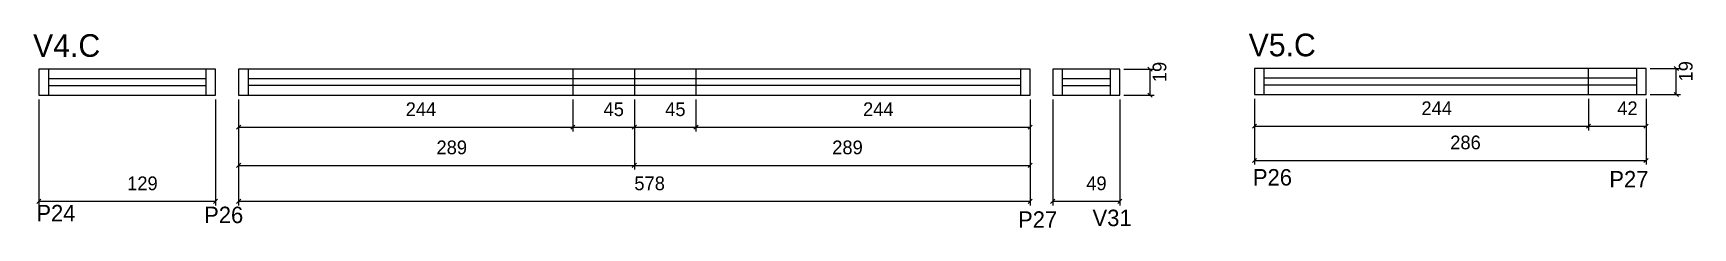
# Model space of a CAD drawing. Header units: metres. Extents: x 3408 to 4620, y 254 to 396.
import ezdxf

# ---------------------------------------------------------------- set-up
doc = ezdxf.new("R2010")
doc.units = ezdxf.units.M
for name, color, linetype in [('5', 7, 'Continuous'), ('COTA', 7, 'Continuous'), ('NOMENCLATURA', 7, 'Continuous'), ('Painéis', 7, 'Continuous'), ('SARR_2.2x7', 7, 'Continuous')]:
    doc.layers.add(name, color=color, linetype=linetype)

msp = doc.modelspace()

# ---------------------------------------------------------------- linework, layer by layer
at = {"color": 4, "lineweight": 25}
for p, q in [((3558.5, 347.6), (3558.5, 296.5)), ((3847.5, 347.6), (3847.5, 296.5)), ((3847.5, 347.6), (3847.5, 296.5)), ((4136.5, 347.6), (4136.5, 296.5)), ((3558.5, 299.5), (3847.5, 299.5)), ((3847.5, 299.5), (4136.5, 299.5))]:
    msp.add_line(p, q, dxfattribs=at)
at = {"color": 0, "lineweight": 25}
for p, q in [((3560, 301), (3557, 298)), ((3846, 298), (3849, 301)), ((3849, 301), (3846, 298)), ((4135, 298), (4138, 301))]:
    msp.add_line(p, q, dxfattribs=at)
at = {"layer": 'COTA', "color": 4, "lineweight": 25}
for p, q in [((4205, 369.6), (4227.1, 369.6)), ((4224.1, 350.6), (4224.1, 369.6)), ((4589.3, 370.1), (4611.4, 370.1)), ((4608.4, 351.1), (4608.4, 370.1)), ((3412.6, 347.6), (3412.6, 270.3)), ((3541.6, 347.6), (3541.6, 270.3)), ((3558.5, 347.6), (3558.5, 270.3)), ((3558.5, 347.6), (3558.5, 324.3)), ((3802.5, 347.6), (3802.5, 324.3)), ((3802.5, 347.6), (3802.5, 324.3)), ((3847.5, 347.6), (3847.5, 324.3)), ((3847.5, 347.6), (3847.5, 324.3)), ((3892.5, 347.6), (3892.5, 324.3)), ((3892.5, 347.6), (3892.5, 324.3)), ((4136.5, 347.6), (4136.5, 270.3)), ((4136.5, 347.6), (4136.5, 324.3)), ((4153, 347.6), (4153, 270.3)), ((4202, 347.6), (4202, 270.3)), ((4205, 350.6), (4227.1, 350.6)), ((4300.3, 348.1), (4300.3, 300.1)), ((4586.3, 348.1), (4586.3, 300.1)), ((4589.3, 351.1), (4611.4, 351.1)), ((3558.5, 327.3), (3802.5, 327.3)), ((3802.5, 327.3), (3847.5, 327.3)), ((3847.5, 327.3), (3892.5, 327.3)), ((3892.5, 327.3), (4136.5, 327.3)), ((4300.3, 303.1), (4586.3, 303.1)), ((3412.6, 273.3), (3541.6, 273.3)), ((3558.5, 273.3), (4136.5, 273.3)), ((4153, 273.3), (4202, 273.3))]:
    msp.add_line(p, q, dxfattribs=at)
at = {"layer": 'COTA', "color": 0, "lineweight": 25}
for p, q in [((4225.6, 368.1), (4222.6, 371.1)), ((4609.9, 368.6), (4606.9, 371.6)), ((4222.6, 352.1), (4225.6, 349.1)), ((4606.9, 352.6), (4609.9, 349.6)), ((3560, 328.8), (3557, 325.8)), ((3801, 325.8), (3804, 328.8)), ((3804, 328.8), (3801, 325.8)), ((3846, 325.8), (3849, 328.8)), ((3849, 328.8), (3846, 325.8)), ((3894, 328.8), (3891, 325.8)), ((3891, 325.8), (3894, 328.8)), ((4135, 325.8), (4138, 328.8)), ((4301.8, 304.6), (4298.8, 301.6)), ((4584.8, 301.6), (4587.8, 304.6)), ((3414.1, 274.8), (3411.1, 271.8)), ((3540.1, 271.8), (3543.1, 274.8)), ((3560, 274.8), (3557, 271.8)), ((4135, 271.8), (4138, 274.8)), ((4154.5, 274.8), (4151.5, 271.8)), ((4200.5, 271.8), (4203.5, 274.8))]:
    msp.add_line(p, q, dxfattribs=at)
at = {"layer": 'Painéis', "color": 200, "lineweight": 25}
for p, q in [((3802.5, 369.6), (3802.5, 350.6)), ((3847.5, 369.6), (3847.5, 350.6)), ((3892.5, 369.6), (3892.5, 350.6)), ((4544.3, 351.1), (4544.3, 370.1))]:
    msp.add_line(p, q, dxfattribs=at)
at = {"layer": 'Painéis', "color": 4, "lineweight": 25}
for p, q in [((4300.3, 348.1), (4300.3, 325)), ((4544.3, 348.1), (4544.3, 325)), ((4544.3, 348.1), (4544.3, 325)), ((4586.3, 348.1), (4586.3, 325)), ((4300.3, 328), (4544.3, 328)), ((4544.3, 328), (4586.3, 328))]:
    msp.add_line(p, q, dxfattribs=at)
at = {"layer": 'Painéis', "color": 0, "lineweight": 25}
for p, q in [((4301.8, 329.5), (4298.8, 326.5)), ((4542.8, 326.5), (4545.8, 329.5)), ((4545.8, 329.5), (4542.8, 326.5)), ((4584.8, 326.5), (4587.8, 329.5))]:
    msp.add_line(p, q, dxfattribs=at)
at = {"layer": 'Painéis', "color": 200, "lineweight": 25}
for points in [[(3412.6, 369.6), (3412.6, 350.6), (3541.6, 350.6), (3541.6, 369.6), (3412.6, 369.6)], [(3558.5, 369.6), (3558.5, 350.6), (4136.5, 350.6), (4136.5, 369.6), (3558.5, 369.6)], [(4153, 369.6), (4153, 350.6), (4202, 350.6), (4202, 369.6), (4153, 369.6)], [(4300.3, 370.1), (4300.3, 351.1), (4586.3, 351.1), (4586.3, 370.1), (4300.3, 370.1)]]:
    msp.add_lwpolyline(points, dxfattribs=at)
at = {"layer": 'SARR_2.2x7', "color": 40, "lineweight": 25}
for p, q in [((3419.6, 369.6), (3419.6, 350.6)), ((3534.6, 369.6), (3534.6, 350.6)), ((3565.5, 369.6), (3565.5, 350.6)), ((4129.5, 369.6), (4129.5, 350.6)), ((4160, 369.6), (4160, 350.6)), ((4195, 369.6), (4195, 350.6)), ((4307.3, 370.1), (4307.3, 351.1)), ((4579.3, 370.1), (4579.3, 351.1)), ((3534.6, 362.6), (3419.6, 362.6)), ((3419.6, 357.6), (3534.6, 357.6)), ((3847.5, 362.6), (3565.5, 362.6)), ((3847.5, 357.6), (3565.5, 357.6)), ((4129.5, 362.6), (3847.5, 362.6)), ((4129.5, 357.6), (3847.5, 357.6)), ((4195, 362.6), (4160, 362.6)), ((4160, 357.6), (4195, 357.6)), ((4579.3, 363.1), (4307.3, 363.1)), ((4307.3, 358.1), (4579.3, 358.1))]:
    msp.add_line(p, q, dxfattribs=at)

# ---------------------------------------------------------------- texts
at = {"color": 240, "lineweight": 25}
for p in [(3703, 307.6), (3992, 307.6)]:
    msp.add_text('289', height=10, dxfattribs=at).set_placement(p)
at = {"layer": '5', "color": 5, "lineweight": 25}
for s, p in [('P26', (4299.2, 284.8)), ('P27', (4559.5, 283.4)), ('P24', (3410.8, 258.7)), ('P26', (3533.3, 257.4)), ('V31', (4182.1, 255.2)), ('P27', (4127.7, 254))]:
    msp.add_text(s, height=12, rotation=360, dxfattribs=at).set_placement(p)
at = {"layer": 'COTA', "color": 240, "lineweight": 25}
for p in [(4236, 360.1), (4620.3, 360.6)]:
    msp.add_text('19', height=10, rotation=90, dxfattribs=at).set_placement(p)
for s, p in [('244', (3680.5, 335.4)), ('45', (3825, 335.4)), ('45', (3870, 335.4)), ('244', (4014.5, 335.4)), ('286', (4443.3, 311.2)), ('129', (3477.1, 281.4)), ('578', (3847.5, 281.4)), ('49', (4177.5, 281.4))]:
    msp.add_text(s, height=10, dxfattribs=at).set_placement(p)
at = {"layer": 'NOMENCLATURA', "color": 7, "lineweight": 25}
for s, p in [('V4.C', (3408.4, 378.6)), ('V5.C', (4296.1, 379))]:
    msp.add_text(s, height=16.5, dxfattribs=at).set_placement(p)
at = {"layer": 'Painéis', "color": 240, "lineweight": 25}
for s, p in [('244', (4422.3, 336.1)), ('42', (4565.3, 336.1))]:
    msp.add_text(s, height=10, dxfattribs=at).set_placement(p)

doc.saveas('drawing.dxf')
